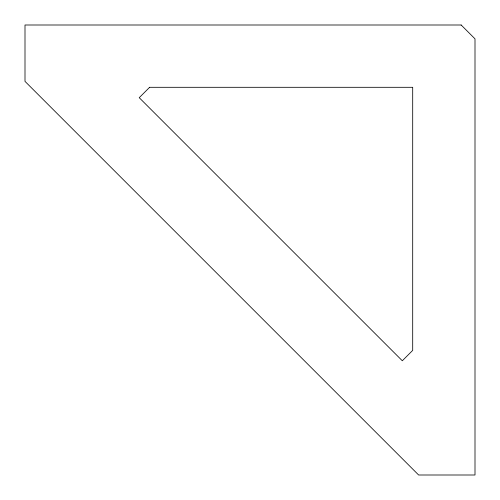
<?xml version="1.0" encoding="UTF-8"?>
<svg xmlns="http://www.w3.org/2000/svg" width="500" height="500" viewBox="0 0 500 500"><rect width="100%" height="100%" fill="white"/><g stroke="black" fill="none" stroke-linecap="round" stroke-linejoin="round"><path stroke-width="0.75" d="M149.613 87.306L139.231 97.694L402.306 360.769L412.694 350.387L412.694 87.306L149.613 87.306M461.156 25L25 25L25 81.369L418.631 475L475 475L475 38.844L461.156 25"/></g></svg>
